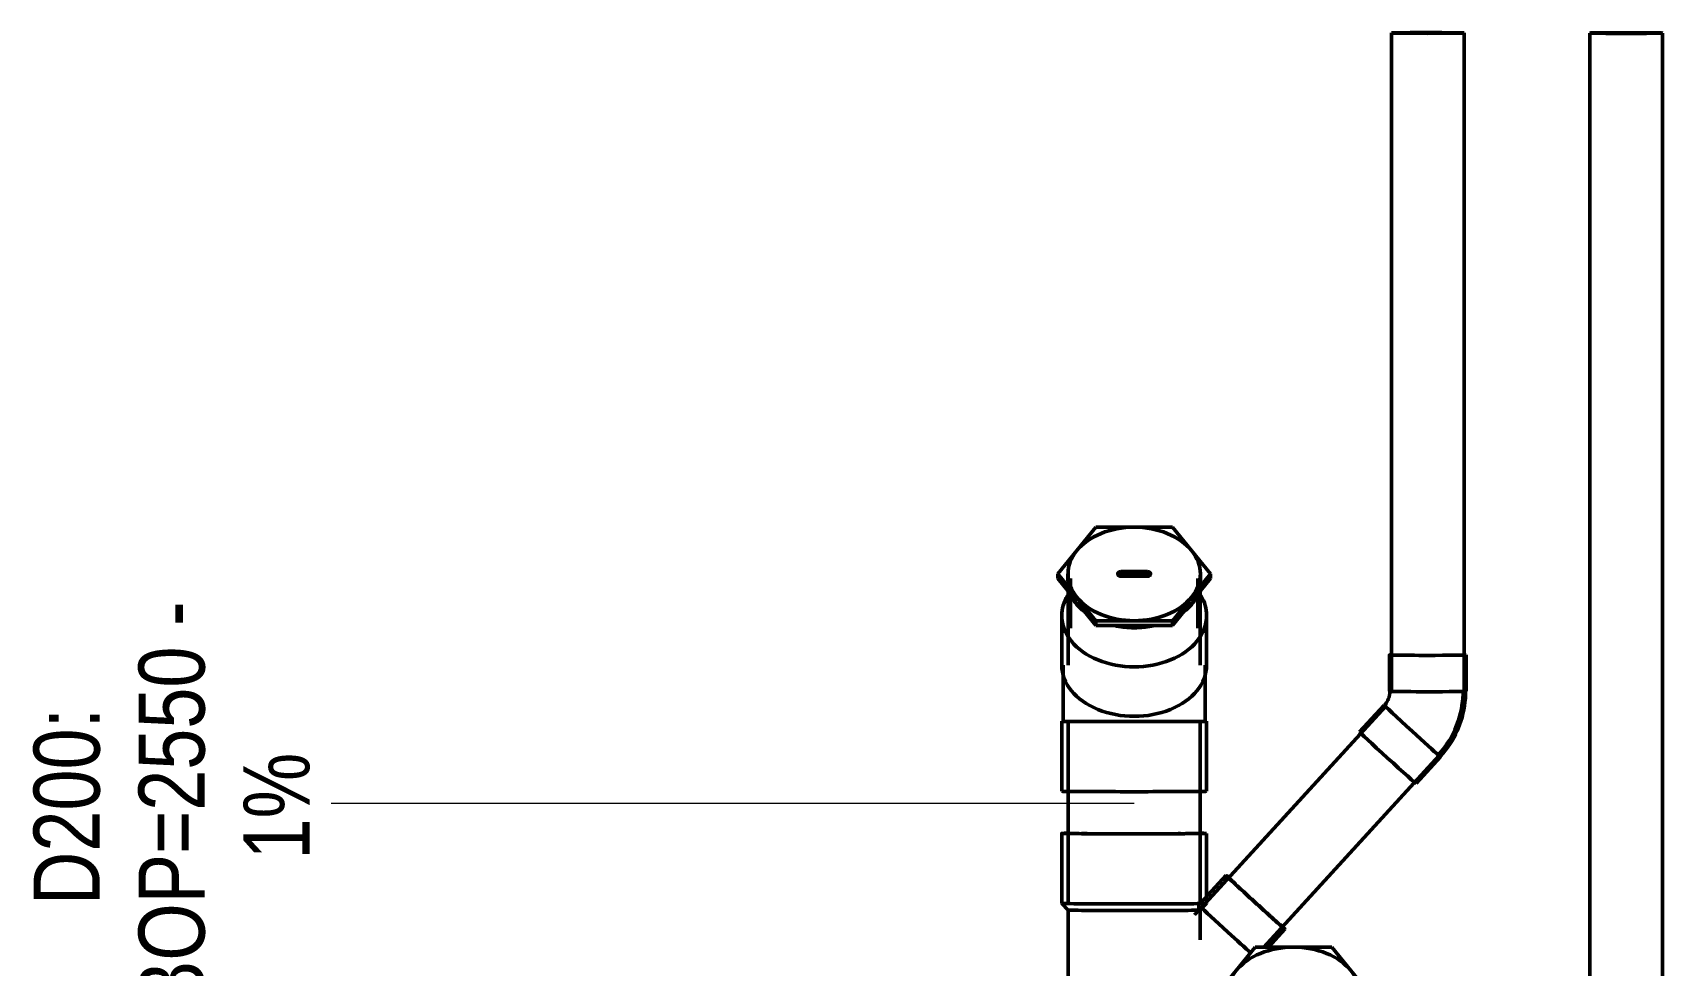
# Model space of a CAD drawing. Header units: millimetres. Extents: x -108050 to 96605, y 58136 to 140997.
# Drawn here: x -91627 to -89161, y 120647 to 122059 of the extents above; entities that cross this region are included whole.
import ezdxf

# ---------------------------------------------------------------- set-up
doc = ezdxf.new("R2010")
doc.units = ezdxf.units.MM
doc.linetypes.add('Center', pattern=[29.999999, 12, -6, 6, -6])
for name, color, linetype, lineweight in [('P-PIPE', 3, 'Continuous', 50), ('P-PIPE-CNTR', 3, 'Center', 35), ('P-PIPE-IDEN', 2, 'Continuous', 9)]:
    doc.layers.add(name, color=color, linetype=linetype, lineweight=lineweight)
doc.styles.add('Arial', font='arial.ttf', dxfattribs={"width": 0.8, "height": 100})

# ---------------------------------------------------------------- blocks, each defined once
blk = doc.blocks.new('DSC_uPVC_Cap End2-TienPhong - Standard-V63-HẦM')
at = {"layer": 'P-PIPE'}
for p, q in [((-44173, 82898.5), (-44247.9, 82898.5)), ((-44207.7, 82889.7), (-44173, 82918)), ((-44165.9, 82918), (-44200.6, 82889.7)), ((-44165.9, 82902.5), (-44176.5, 82902.5)), ((-44165.9, 82918), (-44173, 82918)), ((-44095.1, 82860.2), (-44165.9, 82918)), ((-44243.8, 82860.2), (-44208.4, 82889.1)), ((-44201.3, 82889.1), (-44236.7, 82860.2)), ((-44243.8, 82744.5), (-44243.8, 82860.2)), ((-44243.8, 82860.2), (-44236.7, 82860.2)), ((-44236.7, 82860.2), (-44236.7, 82744.5)), ((-44095.1, 82744.5), (-44095.1, 82860.2)), ((-44169.5, 82782.3), (-44169.5, 82822.3)), ((-44169.5, 82802.3), (-44169.5, 82822.3)), ((-44169.5, 82782.3), (-44169.5, 82802.3)), ((-44165.9, 82782.3), (-44165.9, 82822.3)), ((-44165.9, 82782.3), (-44165.9, 82822.3)), ((-44162.4, 82822.3), (-44162.4, 82782.3)), ((-44162.4, 82822.3), (-44162.4, 82802.3)), ((-44162.4, 82802.3), (-44162.4, 82782.3)), ((-44208.4, 82715.6), (-44243.8, 82744.5)), ((-44243.8, 82744.5), (-44236.7, 82744.5)), ((-44236.7, 82744.5), (-44201.3, 82715.6)), ((-44165.9, 82686.7), (-44095.1, 82744.5)), ((-44247.9, 82706.2), (-44173, 82706.2)), ((-44173, 82686.7), (-44207.7, 82715)), ((-44200.6, 82715), (-44165.9, 82686.7)), ((-44176.5, 82702.2), (-44165.9, 82702.2)), ((-44173, 82686.7), (-44165.9, 82686.7))]:
    blk.add_line(p, q, dxfattribs=at)
for centre, major_axis, start_param, end_param in [((-44165.9, 82802.3), (0, 100.1), 4.712389, 7.853982), ((-44176.5, 82802.3), (0, 100.1), 0.379113, 0.668085), ((-44176.5, 82802.3), (0, 100.1), 1.281824, 1.570796), ((-44165.9, 82822.3), (0, 5), 4.712389, 7.853982), ((-44165.9, 82822.3), (0, 5), 4.712389, 7.853982), ((-44169.5, 82822.3), (0, 5), 4.712389, 5.759587), ((-44169.5, 82822.3), (0, 5), 4.712389, 5.759587), ((-44176.5, 82802.3), (0, 100.1), 1.570796, 1.859768), ((-44165.9, 82802.3), (0, 100.1), 1.570796, 4.712389), ((-44165.9, 82782.3), (0, 5), 1.570796, 4.712389), ((-44165.9, 82782.3), (0, 5), 1.570796, 4.712389), ((-44169.5, 82782.3), (0, 5), 3.665191, 4.712389), ((-44169.5, 82782.3), (0, 5), 3.665191, 4.712389), ((-44176.5, 82802.3), (0, 100.1), 2.473508, 2.76248)]:
    blk.add_ellipse(centre, major_axis=major_axis, ratio=0.707107, start_param=start_param, end_param=end_param, dxfattribs=at)
blk = doc.blocks.new('DSC_uPVC_Elbow_TienPhong - Standard-1959579-HẦM')
at = {"layer": 'P-PIPE'}
for p, q in [((-89574.5, 121117.1), (-89574.5, 121062.1)), ((-89458.5, 121062.1), (-89458.5, 121117.1)), ((-89582.6, 121041.3), (-89619.7, 121000.8)), ((-89534.2, 120922.4), (-89497, 120963))]:
    blk.add_line(p, q, dxfattribs=at)
at = {"layer": 'P-PIPE', "flags": 128}
for points in [[(-89576.2, 121050), (-89576.7, 121048.9), (-89577.2, 121047.7), (-89577.8, 121046.6), (-89578.4, 121045.5), (-89579.1, 121044.5), (-89579.9, 121043.5), (-89580.6, 121042.5), (-89581.4, 121041.5), (-89582, 121040.8)], [(-89573.8, 121062.1), (-89573.8, 121060.8), (-89573.9, 121059.6), (-89574, 121058.3), (-89574.2, 121057.1), (-89574.4, 121055.8), (-89574.7, 121054.6), (-89575, 121053.4), (-89575.4, 121052.2), (-89575.8, 121051), (-89576.2, 121050)], [(-89473.8, 121007.7), (-89471.8, 121013), (-89469.9, 121018.3), (-89468.3, 121023.8), (-89466.8, 121029.3), (-89465.6, 121034.9), (-89464.7, 121040.5), (-89463.9, 121046.1), (-89463.4, 121051.8), (-89463.1, 121057.4), (-89463, 121062.1)], [(-89470.4, 121006.2), (-89468.2, 121011.7), (-89466.3, 121017.2), (-89464.6, 121022.8), (-89463.2, 121028.4), (-89462, 121034.1), (-89461, 121039.9), (-89460.2, 121045.7), (-89459.6, 121051.5), (-89459.3, 121057.3), (-89459.3, 121062.1)], [(-89500.3, 120966), (-89496.6, 120970.3), (-89493, 120974.7), (-89489.6, 120979.3), (-89486.4, 120984), (-89483.3, 120988.8), (-89480.5, 120993.7), (-89477.9, 120998.8), (-89475.4, 121003.9), (-89473.8, 121007.7)], [(-89497.6, 120963.5), (-89493.7, 120967.9), (-89490, 120972.4), (-89486.5, 120977.1), (-89483.2, 120981.9), (-89480.1, 120986.9), (-89477.2, 120991.9), (-89474.5, 120997.1), (-89472, 121002.4), (-89470.4, 121006.2)]]:
    blk.add_lwpolyline(points, dxfattribs=at)
at = {"layer": 'P-PIPE'}
for centre, major_axis, ratio, start_param, end_param in [((-89516.5, 121117.1), (58, 0), 0.01, 2.875651, 4.708247), ((-89516.5, 121117.1), (58, 0), 0.01, 4.708247, 6.279043), ((-89515.9, 121117.1), (55, 0), 0.01, 5.755445, 6.279043), ((-89516.5, 121117.1), (58, 0), 0.01, 0, 0.257657), ((-89516.5, 121062.1), (58, 0), 0.01, 3.137451, 3.482737), ((-89516.5, 121062.1), (58, 0), 0.01, 3.499799, 4.708247), ((-89516.5, 121062.1), (58, 0), 0.01, 4.708247, 6.279043), ((-89539.8, 121002.2), (-42.8, 39.2), 0.010172, 0.003698, 1.574494), ((-89539.8, 121002.2), (-42.2, 38.7), 0.010172, 0.003698, 0.352763), ((-89576.9, 120961.6), (-42.8, 39.2), 0.010172, 0.003698, 1.574494), ((-89539.8, 121002.2), (-42.8, 39.2), 0.010172, 1.574494, 2.771711), ((-89576.9, 120961.6), (-42.8, 39.2), 0.010172, 1.574494, 3.141593), ((-89539.8, 121002.2), (-42.2, 38.7), 0.010172, 2.796224, 3.141593), ((-89539.8, 121002.2), (-42.8, 39.2), 0.010172, 2.783087, 3.141593)]:
    blk.add_ellipse(centre, major_axis=major_axis, ratio=ratio, start_param=start_param, end_param=end_param, dxfattribs=at)
blk = doc.blocks.new('DSC_uPVC_Elbow_TienPhong - Standard-1970415-HẦM')
at = {"layer": 'P-PIPE'}
for p, q in [((-80456.2, 103959.2), (-80456.2, 103853.2)), ((-80237, 103853.2), (-80237, 103959.2)), ((-80456.2, 103768.2), (-80456.2, 103693.3)), ((-80237, 103693.3), (-80237, 103768.2))]:
    blk.add_line(p, q, dxfattribs=at)
at = {"layer": 'P-PIPE', "flags": 128}
for points in [[(-80453.8, 103768.2), (-80453.8, 103771.7), (-80453.8, 103775.3), (-80453.8, 103779.1), (-80453.8, 103782.9), (-80453.8, 103786.9), (-80453.8, 103791), (-80453.8, 103795.2), (-80453.8, 103799.5), (-80453.8, 103803.9), (-80453.8, 103808.3), (-80453.8, 103812.8), (-80453.8, 103817.4), (-80453.8, 103822.1), (-80453.8, 103826.8), (-80453.8, 103831.5), (-80453.8, 103836.3), (-80453.8, 103841.1), (-80453.8, 103845.9), (-80453.8, 103850.7), (-80453.8, 103853.2)], [(-80239.4, 103853.2), (-80239.4, 103848.4), (-80239.4, 103843.5), (-80239.4, 103838.7), (-80239.4, 103833.9), (-80239.4, 103829.2), (-80239.4, 103824.5), (-80239.4, 103819.8), (-80239.4, 103815.2), (-80239.4, 103810.6), (-80239.4, 103806.1), (-80239.4, 103801.7), (-80239.4, 103797.4), (-80239.4, 103793.1), (-80239.4, 103789), (-80239.4, 103785), (-80239.4, 103781), (-80239.4, 103777.2), (-80239.4, 103773.5), (-80239.4, 103770), (-80239.4, 103768.2)]]:
    blk.add_lwpolyline(points, dxfattribs=at)
at = {"layer": 'P-PIPE'}
for centre, major_axis, ratio, start_param, end_param in [((-80346.6, 103959.2), (109.6, 0), 0.005, 0, 3.141593), ((-80346.6, 103853.2), (109.6, 0), 0.005, 0, 3.141593), ((-80346.6, 103853.2), (109.6, 0), 0.005, 3.141593, 3.335696), ((-80346.6, 103768.2), (109.6, 0), 0.707107, 0, 3.141593), ((-80346.6, 103853.2), (107.2, 0), 0.005, 2.893572, 3.058919), ((-80346.6, 103853.2), (107.2, 0), 0.005, 0.082673, 0.24802), ((-80346.6, 103853.2), (109.6, 0), 0.005, 6.089082, 6.283185), ((-80346.6, 103693.3), (109.6, 0), 0.707107, 0, 3.141593), ((-80346.6, 103693.3), (109.6, 0), 0.707107, 3.141593, 3.543639), ((-80346.6, 103693.3), (109.6, 0), 0.707107, 5.881139, 6.283185)]:
    blk.add_ellipse(centre, major_axis=major_axis, ratio=ratio, start_param=start_param, end_param=end_param, dxfattribs=at)

msp = doc.modelspace()

# ---------------------------------------------------------------- linework, layer by layer
at = {"layer": 'P-PIPE'}
for p, q in [((-89571.5, 122058.2), (-89571.5, 121062.1)), ((-89461.5, 121062.1), (-89461.5, 122058.2)), ((-89271.5, 122058.1), (-89271.5, 120567.3)), ((-89161.5, 120567.3), (-89161.5, 122058.1)), ((-90060.6, 121229.1), (-90060.6, 121101.8)), ((-89860.6, 121101.8), (-89860.6, 121229.1)), ((-89580.4, 121039.3), (-89858.8, 120735.1)), ((-90060.6, 121016.7), (-90060.6, 120741.1)), ((-89860.6, 120741.1), (-89860.6, 121016.7)), ((-89764.7, 120675.1), (-89499.2, 120965)), ((-90070.2, 120847.1), (-90070.2, 120741.1)), ((-89851, 120741.1), (-89851, 120847.1)), ((-89821.5, 120783.7), (-89859.7, 120742.1)), ((-90070.2, 120741.1), (-90060.6, 120731)), ((-90060.6, 120731), (-90060.6, 120531)), ((-89862.7, 120730.9), (-89869.2, 120723.8)), ((-89862.7, 120738.7), (-89862.7, 120730.9)), ((-89860.6, 120731), (-89851, 120741.1)), ((-89860.6, 120686), (-89860.6, 120731)), ((-89757.5, 120675.1), (-89732.6, 120702.3))]:
    msp.add_line(p, q, dxfattribs=at)
for centre, major_axis, ratio, start_param, end_param in [((-89516.5, 122058.2), (55, 0), 0.01, 1.570796, 3.141593), ((-89516.5, 122058.2), (55, 0), 0.01, 3.141593, 4.712389), ((-89516.5, 122058.2), (55, 0), 0.01, 0, 1.570796), ((-89516.5, 122058.2), (55, 0), 0.01, 4.712389, 6.283185), ((-89216.5, 122058.1), (55, 0), 0.01, 1.570796, 3.141593), ((-89216.5, 122058.1), (55, 0), 0.01, 3.141593, 4.712389), ((-89216.5, 122058.1), (55, 0), 0.01, 0, 1.570796), ((-89216.5, 122058.1), (55, 0), 0.01, 4.712389, 6.283185), ((-89960.6, 121229.1), (100, 0), 0.707107, 3.484636, 3.631229), ((-89960.6, 121229.1), (100, 0), 0.707107, 3.699154, 3.845747), ((-89960.6, 121229.1), (100, 0), 0.707107, 5.579031, 5.725624), ((-89960.6, 121229.1), (100, 0), 0.707107, 5.793549, 5.940142), ((-89960.6, 121229.1), (100, 0), 0.707107, 4.412785, 4.678426), ((-89960.6, 121229.1), (100, 0), 0.707107, 4.746352, 5.011993), ((-89960.6, 120847.1), (109.6, 0), 0.005, 2.739595, 4.702786), ((-89960.6, 120847.1), (100, 0), 0.005, 3.141593, 3.393789), ((-89960.6, 120847.1), (100, 0), 0.005, 3.529463, 3.655589), ((-89960.6, 120847.1), (100, 0), 0.005, 3.791262, 3.917388), ((-89960.6, 120847.1), (100, 0), 0.005, 4.027432, 4.179187), ((-89960.6, 120847.1), (100, 0), 0.005, 4.314861, 4.440987), ((-89960.6, 120847.1), (109.6, 0), 0.005, 4.702786, 6.273582), ((-89960.6, 120847.1), (100, 0), 0.005, 5.07492, 5.226385), ((-89960.6, 120847.1), (100, 0), 0.005, 5.336804, 5.488184), ((-89960.6, 120847.1), (100, 0), 0.005, 5.598732, 5.749984), ((-89960.6, 120847.1), (100, 0), 0.005, 5.885657, 6.011783), ((-89960.6, 120847.1), (100, 0), 0.005, 6.147457, 6.273582), ((-89960.6, 120847.1), (109.6, 0), 0.005, 0, 0.402327), ((-89777.1, 120743), (-44.5, 40.7), 0.010172, 0, 1.56709), ((-89777.1, 120743), (-44.5, 40.7), 0.010172, 5.868405, 6.279479), ((-89777.1, 120743), (-40.6, 37.1), 0.010172, 0, 0.258093), ((-89777.1, 120743), (-40.6, 37.1), 0.010172, 0.299688, 0.519892), ((-89777.1, 120743), (-40.6, 37.1), 0.010172, 0.52295, 0.781692), ((-89777.1, 120743), (-40.6, 37.1), 0.010172, 0.785008, 1.043491), ((-89777.1, 120743), (-40.6, 37.1), 0.010172, 1.046977, 1.305291), ((-89777.1, 120743), (-40.6, 37.1), 0.010172, 1.308912, 1.56709), ((-89960.6, 120741.1), (109.6, 0), 0.005, 3.13199, 4.702786), ((-89960.6, 120731), (100, 0), 0.005, 3.13199, 6.147946), ((-89960.6, 120741.1), (109.6, 0), 0.005, 4.702786, 6.011783), ((-89818.3, 120698), (-44.5, 40.7), 0.010172, 0.333463, 1.56709), ((-89777.1, 120743), (-44.5, 40.7), 0.010172, 1.56709, 3.137886), ((-89777.1, 120743), (-40.6, 37.1), 0.010172, 1.570837, 1.828889), ((-89777.1, 120743), (-40.6, 37.1), 0.010172, 1.832771, 2.090689), ((-89777.1, 120743), (-40.6, 37.1), 0.010172, 2.094739, 2.352488), ((-89818.3, 120698), (-44.5, 40.7), 0.010172, 1.56709, 2.454296), ((-89777.1, 120743), (-40.6, 37.1), 0.010172, 2.356793, 2.614288), ((-89777.1, 120743), (-40.6, 37.1), 0.010172, 2.657499, 2.876087), ((-89777.1, 120743), (-40.6, 37.1), 0.010172, 2.883305, 3.137886), ((-89777.1, 120743), (-44.5, 40.7), 0.010172, 3.141593, 3.556729)]:
    msp.add_ellipse(centre, major_axis=major_axis, ratio=ratio, start_param=start_param, end_param=end_param, dxfattribs=at)
at = {"layer": 'P-PIPE-CNTR'}
msp.add_line((-89960.6, 121236.1), (-89960.6, 121239.7), dxfattribs=at)
at = {"layer": 'P-PIPE-IDEN'}
msp.add_line((-89960.6, 120892.4), (-91175.4, 120892.4), dxfattribs=at)

# ---------------------------------------------------------------- block references
at = {"layer": 'P-PIPE'}
for name, p, rotation in [('DSC_uPVC_Cap End2-TienPhong - Standard-V63-HẦM', (-7158.3, 165405.6), 90), ('DSC_uPVC_Elbow_TienPhong - Standard-1970415-HẦM', (-170307.2, 224870), 180), ('DSC_uPVC_Cap End2-TienPhong - Standard-V63-HẦM', (-6917.3, 164770.2), 90)]:
    msp.add_blockref(name, p, dxfattribs=dict(at, rotation=rotation))
msp.add_blockref('DSC_uPVC_Elbow_TienPhong - Standard-1959579-HẦM', (0, 0), dxfattribs=at)

# ---------------------------------------------------------------- texts
at = {"layer": 'P-PIPE-IDEN', "char_height": 100, "attachment_point": 1, "rotation": 90, "style": 'Arial'}
for s, insert, width in [('BOP=2550 -', (-91466.9, 120580), 750.379), ('D200:', (-91625.7, 120738.8), 365.569), ('1%', (-91308.2, 120807.6), 198.818)]:
    msp.add_mtext(s, dxfattribs=dict(at, insert=insert, width=width))

doc.saveas('drawing.dxf')
